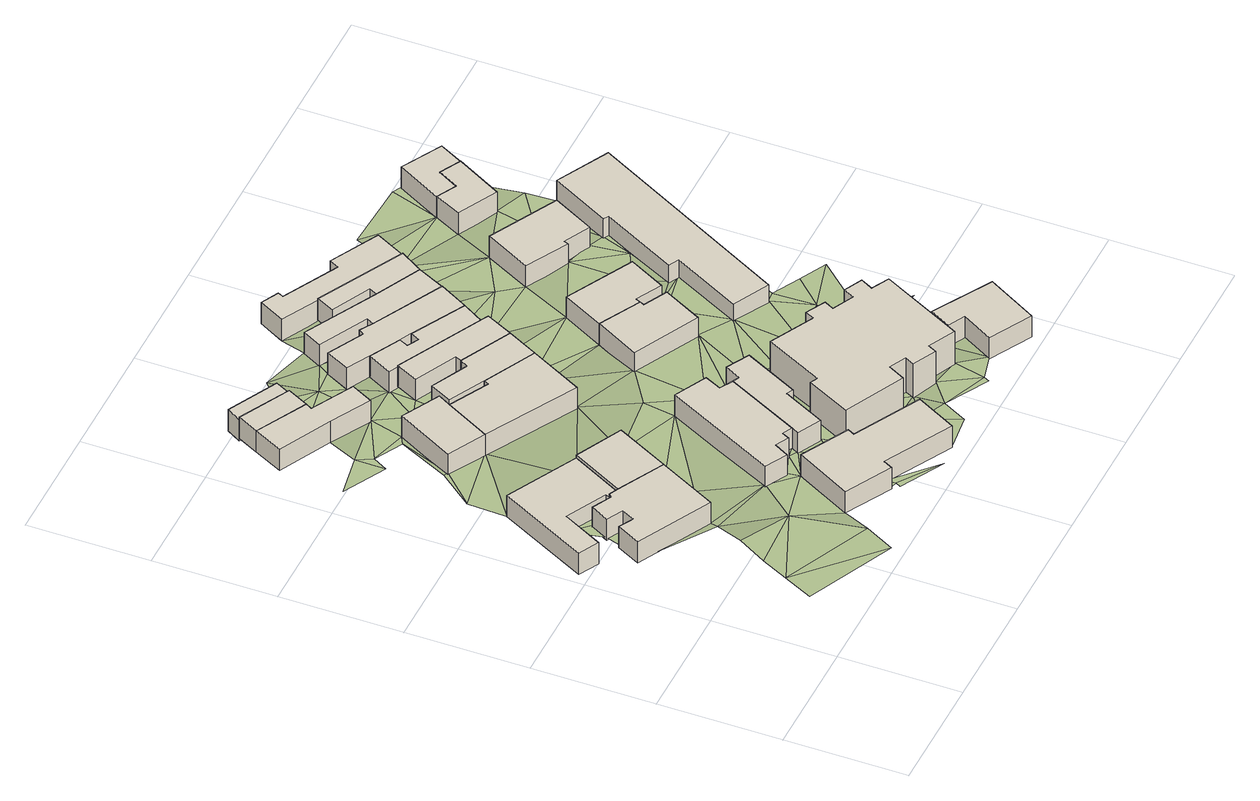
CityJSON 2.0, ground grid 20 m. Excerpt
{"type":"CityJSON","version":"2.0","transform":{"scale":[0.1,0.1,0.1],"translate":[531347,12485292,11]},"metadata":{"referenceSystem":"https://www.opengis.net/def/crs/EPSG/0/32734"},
"CityObjects":{
"building1":{"type":"Building","attributes":{"address":"56 Tennyson Street Salt River Cape Town","building":"house","building:levels":1,"building_height":4.1,"plus_code":"4FRW3F97+HQJ","ground_height":11.59,"roof_height":15.69},"geometry":[{"type":"Solid","lod":"1","boundaries":[[[[0,1,2,3]],[[1,4,5,2]],[[4,6,7,5]],[[6,8,9,7]],[[8,10,11,9]],[[10,12,13,11]],[[12,14,15,13]],[[14,0,3,15]],[[3,2,5,7,9,11,13,15]],[[14,12,10,8,6,4,1,0]]]]}]},
"building2":{"type":"Building","attributes":{"address":"Kingsley Road Salt River Cape Town","building":"house","building:levels":1,"building_height":4.1,"plus_code":"4FRW3F97+GQV","ground_height":12.04,"roof_height":16.14},"geometry":[{"type":"Solid","lod":"1","boundaries":[[[[16,17,18,19]],[[17,20,21,18]],[[20,22,23,21]],[[22,24,25,23]],[[24,26,27,25]],[[26,28,29,27]],[[28,30,31,29]],[[30,32,33,31]],[[32,34,35,33]],[[34,36,37,35]],[[36,16,19,37]],[[19,18,21,23,25,27,29,31,33,35,37]],[[36,34,32,30,28,26,24,22,20,17,16]]]]}]},
"building3":{"type":"Building","attributes":{"address":"30 Kingsley Road Salt River Cape Town","building":"house","building:levels":1,"building_height":4.1,"plus_code":"4FRW3F97+HRC","ground_height":12.04,"roof_height":16.14},"geometry":[{"type":"Solid","lod":"1","boundaries":[[[[38,17,18,39]],[[17,16,19,18]],[[16,40,41,19]],[[40,38,39,41]],[[39,18,19,41]],[[40,16,17,38]]]]}]},
"building4":{"type":"Building","attributes":{"address":"23 Goldsmith Road Salt River Cape Town","building":"house","building:levels":1,"building_height":4.1,"plus_code":"4FRW3F97+PQP","ground_height":10.74,"roof_height":14.84},"geometry":[{"type":"Solid","lod":"1","boundaries":[[[[42,43,44,45]],[[43,46,47,44]],[[46,48,49,47]],[[48,50,51,49]],[[50,52,53,51]],[[52,54,55,53]],[[54,42,45,55]],[[45,44,47,49,51,53,55]],[[54,52,50,48,46,43,42]]]]}]},
"building5":{"type":"Building","attributes":{"address":"Tennyson Street","building":"house","building:levels":1,"building_height":4.1,"plus_code":"4FRW3F97+MQ9","ground_height":11.11,"roof_height":15.21},"geometry":[{"type":"Solid","lod":"1","boundaries":[[[[56,57,58,59]],[[57,60,61,58]],[[60,62,63,61]],[[62,64,65,63]],[[64,56,59,65]],[[59,58,61,63,65]],[[64,62,60,57,56]]]]}]},
"building6":{"type":"Building","attributes":{"address":"Goldsmith Road Salt River Cape Town","building":"house","building:levels":1,"building_height":4.1,"plus_code":"4FRW3F97+QQ3","ground_height":10.74,"roof_height":14.84},"geometry":[{"type":"Solid","lod":"1","boundaries":[[[[66,42,45,67]],[[42,54,55,45]],[[54,68,69,55]],[[68,66,67,69]],[[67,45,55,69]],[[68,54,42,66]]]]}]},
"building7":{"type":"Building","attributes":{"address":"19 Kingsley Road Salt River Cape Town","building":"house","building:levels":1,"building_height":4.1,"plus_code":"4FRW3F97+FV2","ground_height":12.57,"roof_height":16.67},"geometry":[{"type":"Solid","lod":"1","boundaries":[[[[70,71,72,73]],[[71,74,75,72]],[[74,76,77,75]],[[76,78,79,77]],[[78,80,81,79]],[[80,82,83,81]],[[82,84,85,83]],[[84,70,73,85]],[[73,72,75,77,79,81,83,85]],[[84,82,80,78,76,74,71,70]]]]}]},
"building8":{"type":"Building","attributes":{"address":"Goldsmith Road Salt River Cape Town","building":"house","building:levels":1,"building_height":4.1,"plus_code":"4FRW3F97+QQ8","ground_height":10.3,"roof_height":14.4},"geometry":[{"type":"Solid","lod":"1","boundaries":[[[[86,87,88,89]],[[87,90,91,88]],[[90,92,93,91]],[[92,86,89,93]],[[89,88,91,93]],[[92,90,87,86]]]]}]},
"building9":{"type":"Building","attributes":{"address":"Salt River Cape Town","building":"house","building:levels":1,"building_height":4.1,"plus_code":"4FRW3F97+GVF","ground_height":12.04,"roof_height":16.14},"geometry":[{"type":"Solid","lod":"1","boundaries":[[[[94,95,96,97]],[[95,98,99,96]],[[98,100,101,99]],[[100,102,103,101]],[[102,104,105,103]],[[104,106,107,105]],[[106,108,109,107]],[[108,110,111,109]],[[110,112,113,111]],[[112,94,97,113]],[[97,96,99,101,103,105,107,109,111,113]],[[112,110,108,106,104,102,100,98,95,94]]]]}]},
"building10":{"type":"Building","attributes":{"address":"28 Kingsley Road Salt River Cape Town","building":"house","building:levels":1,"building_height":4.1,"plus_code":"4FRW3F97+JRQ","ground_height":11.11,"roof_height":15.21},"geometry":[{"type":"Solid","lod":"1","boundaries":[[[[114,115,116,117]],[[115,118,119,116]],[[118,57,58,119]],[[57,56,59,58]],[[56,120,121,59]],[[120,114,117,121]],[[117,116,119,58,59,121]],[[120,56,57,118,115,114]]]]}]},
"building11":{"type":"Building","attributes":{"address":"Salt River Cape Town","building":"house","building:levels":1,"building_height":4.1,"plus_code":"4FRW3F97+GWC","ground_height":12.04,"roof_height":16.14},"geometry":[{"type":"Solid","lod":"1","boundaries":[[[[94,112,113,97]],[[112,122,123,113]],[[122,124,125,123]],[[124,126,127,125]],[[126,128,129,127]],[[128,130,131,129]],[[130,132,133,131]],[[132,134,135,133]],[[134,94,97,135]],[[97,113,123,125,127,129,131,133,135]],[[134,132,130,128,126,124,122,112,94]]]]}]},
"building12":{"type":"Building","attributes":{"address":"26 Kingsley Road Salt River Cape Town","building":"house","building:levels":1,"building_height":4.1,"plus_code":"4FRW3F97+MV6","ground_height":11.11,"roof_height":15.21},"geometry":[{"type":"Solid","lod":"1","boundaries":[[[[114,136,137,117]],[[136,138,139,137]],[[138,140,141,139]],[[140,142,143,141]],[[142,144,145,143]],[[144,115,116,145]],[[115,114,117,116]],[[117,137,139,141,143,145,116]],[[115,144,142,140,138,136,114]]]]}]},
"building13":{"type":"Building","attributes":{"address":"24 Kingsley Road Salt River Cape Town","building":"house","building:levels":1,"building_height":4.1,"plus_code":"4FRW3F97+MVM","ground_height":11.11,"roof_height":15.21},"geometry":[{"type":"Solid","lod":"1","boundaries":[[[[136,146,147,137]],[[146,148,149,147]],[[148,150,151,149]],[[150,152,153,151]],[[152,154,155,153]],[[154,138,139,155]],[[138,136,137,139]],[[137,147,149,151,153,155,139]],[[138,154,152,150,148,146,136]]]]}]},
"building14":{"type":"Building","attributes":{"address":"22 Kingsley Road Salt River Cape Town","building":"house","building:levels":1,"building_height":4.1,"plus_code":"4FRW3F97+PV3","ground_height":10.74,"roof_height":14.84},"geometry":[{"type":"Solid","lod":"1","boundaries":[[[[156,157,158,159]],[[157,160,161,158]],[[160,162,163,161]],[[162,164,165,163]],[[164,166,167,165]],[[166,168,169,167]],[[168,170,171,169]],[[170,172,173,171]],[[172,156,159,173]],[[159,158,161,163,165,167,169,171,173]],[[172,170,168,166,164,162,160,157,156]]]]}]},
"building15":{"type":"Building","attributes":{"address":"20 Kingsley Road Salt River Cape Town","building":"house","building:levels":1,"building_height":4.1,"plus_code":"4FRW3F97+PVG","ground_height":10.74,"roof_height":14.84},"geometry":[{"type":"Solid","lod":"1","boundaries":[[[[157,174,175,158]],[[174,176,177,175]],[[176,178,179,177]],[[178,180,181,179]],[[180,182,183,181]],[[182,184,185,183]],[[184,168,169,185]],[[168,166,167,169]],[[166,160,161,167]],[[160,157,158,161]],[[158,175,177,179,181,183,185,169,167,161]],[[160,166,168,184,182,180,178,176,174,157]]]]}]},
"building16":{"type":"Building","attributes":{"address":"Tennyson Street Masjied 68 Tennyson Street Salt River Cape Town","building":"church","building:levels":2,"amenity":"place_of_worship","building_height":6.9,"plus_code":"4FRW3F97+FWQ","ground_height":11.84,"roof_height":18.74},"geometry":[{"type":"Solid","lod":"1","boundaries":[[[[186,187,188,189]],[[187,190,191,188]],[[190,192,193,191]],[[192,194,195,193]],[[194,196,197,195]],[[196,198,199,197]],[[198,200,201,199]],[[200,202,203,201]],[[202,204,205,203]],[[204,206,207,205]],[[206,208,209,207]],[[208,210,211,209]],[[210,212,213,211]],[[212,214,215,213]],[[214,216,217,215]],[[216,218,219,217]],[[218,220,221,219]],[[220,222,223,221]],[[222,224,225,223]],[[224,186,189,225]],[[189,188,191,193,195,197,199,201,203,205,207,209,211,213,215,217,219,221,223,225]],[[224,222,220,218,216,214,212,210,208,206,204,202,200,198,196,194,192,190,187,186]]]]}]},
"building17":{"type":"Building","attributes":{"address":"18 Kingsley Road Salt River Cape Town","building":"house","building:levels":1,"building_height":4.1,"plus_code":"4FRW3F97+PVP","ground_height":10.62,"roof_height":14.72},"geometry":[{"type":"Solid","lod":"1","boundaries":[[[[226,227,228,229]],[[227,230,231,228]],[[230,232,233,231]],[[232,234,235,233]],[[234,236,237,235]],[[236,238,239,237]],[[238,226,229,239]],[[229,228,231,233,235,237,239]],[[238,236,234,232,230,227,226]]]]}]},
"building18":{"type":"Building","attributes":{"address":"15 Kingsley Road Salt River Cape Town","building":"house","building:levels":1,"building_height":4.1,"plus_code":"4FRW3F97+HWW","ground_height":11.32,"roof_height":15.42},"geometry":[{"type":"Solid","lod":"1","boundaries":[[[[240,241,242,243]],[[241,244,245,242]],[[244,246,247,245]],[[246,248,249,247]],[[248,250,251,249]],[[250,240,243,251]],[[243,242,245,247,249,251]],[[250,248,246,244,241,240]]]]}]},
"building19":{"type":"Building","attributes":{"address":"16 Kingsley Road Salt River Cape Town","building":"house","building:levels":1,"building_height":4.1,"plus_code":"4FRW3F97+QW2","ground_height":10.62,"roof_height":14.72},"geometry":[{"type":"Solid","lod":"1","boundaries":[[[[227,252,253,228]],[[252,254,255,253]],[[254,256,257,255]],[[256,258,259,257]],[[258,230,231,259]],[[230,227,228,231]],[[228,253,255,257,259,231]],[[230,258,256,254,252,227]]]]}]},
"building20":{"type":"Building","attributes":{"address":"14 Kingsley Road Salt River Cape Town","building":"house","building:levels":1,"building_height":4.1,"plus_code":"4FRW3F97+QW6","ground_height":10.35,"roof_height":14.45},"geometry":[{"type":"Solid","lod":"1","boundaries":[[[[260,261,262,263]],[[261,264,265,262]],[[264,266,267,265]],[[266,268,269,267]],[[268,270,271,269]],[[270,272,273,271]],[[272,274,275,273]],[[274,276,277,275]],[[276,260,263,277]],[[263,262,265,267,269,271,273,275,277]],[[276,274,272,270,268,266,264,261,260]]]]}]},
"building21":{"type":"Building","attributes":{"address":"13 Kingsley Road Salt River Cape Town","building":"house","building:levels":1,"building_height":4.1,"plus_code":"4FRW3F97+JXC","ground_height":11.32,"roof_height":15.42},"geometry":[{"type":"Solid","lod":"1","boundaries":[[[[241,240,278,279]],[[240,280,281,278]],[[280,282,283,281]],[[282,284,285,283]],[[284,286,287,285]],[[286,241,279,287]],[[279,278,281,283,285,287]],[[286,284,282,280,240,241]]]]}]},
"building22":{"type":"Building","attributes":{"address":"12 Chatham Road Salt River Cape Town","building":"house","building:levels":1,"building_height":4.1,"plus_code":"4FRW3F98+C2M","ground_height":12.29,"roof_height":16.39},"geometry":[{"type":"Solid","lod":"1","boundaries":[[[[288,289,290,291]],[[289,292,293,290]],[[292,294,295,293]],[[294,296,297,295]],[[296,298,299,297]],[[298,288,291,299]],[[291,290,293,295,297,299]],[[298,296,294,292,289,288]]]]}]},
"building23":{"type":"Building","attributes":{"address":"9 Kingsley Road Salt River Cape Town","building":"house","building:levels":1,"building_height":4.1,"plus_code":"4FRW3F97+MXH","ground_height":10.92,"roof_height":15.02},"geometry":[{"type":"Solid","lod":"1","boundaries":[[[[300,301,302,303]],[[301,304,305,302]],[[304,306,307,305]],[[306,308,309,307]],[[308,310,311,309]],[[310,300,303,311]],[[303,302,305,307,309,311]],[[310,308,306,304,301,300]]]]}]},
"building24":{"type":"Building","attributes":{"address":"43 Tennyson Street Salt River Cape Town","building":"house","building:levels":1,"building_height":4.1,"plus_code":"4FRW3F98+J2G","ground_height":10.86,"roof_height":14.96},"geometry":[{"type":"Solid","lod":"1","boundaries":[[[[312,313,314,315]],[[313,316,317,314]],[[316,318,319,317]],[[318,320,321,319]],[[320,322,323,321]],[[322,324,325,323]],[[324,326,327,325]],[[326,312,315,327]],[[315,314,317,319,321,323,325,327]],[[326,324,322,320,318,316,313,312]]]]}]},
"building25":{"type":"Building","attributes":{"address":"7 Kingsley Road Salt River Cape Town","building":"house","building:levels":1,"building_height":4.1,"plus_code":"4FRW3F98+P2C","ground_height":10.5,"roof_height":14.6},"geometry":[{"type":"Solid","lod":"1","boundaries":[[[[328,329,330,331]],[[329,332,333,330]],[[332,334,335,333]],[[334,336,337,335]],[[336,338,339,337]],[[338,328,331,339]],[[331,330,333,335,337,339]],[[338,336,334,332,329,328]]]]}]},
"building26":{"type":"Building","attributes":{"address":"5 Kingsley Road Salt River Cape Town","building":"house","building:levels":1,"building_height":4.1,"plus_code":"4FRW3F98+Q23","ground_height":10.41,"roof_height":14.51},"geometry":[{"type":"Solid","lod":"1","boundaries":[[[[340,341,342,343]],[[341,344,345,342]],[[344,346,347,345]],[[346,348,349,347]],[[348,350,351,349]],[[350,340,343,351]],[[343,342,345,347,349,351]],[[350,348,346,344,341,340]]]]}]},
"terrain1":{"type":"TINRelief","geometry":[{"type":"CompositeSurface","lod":"1","boundaries":[[[352,353,354]],[[353,355,356]],[[357,358,359]],[[357,360,358]],[[353,352,361]],[[362,363,359]],[[364,36,365]],[[356,355,366]],[[361,355,353]],[[363,362,367]],[[362,368,369]],[[369,367,362]],[[366,355,364]],[[70,355,361]],[[370,36,364]],[[364,355,370]],[[371,372,1]],[[373,16,36]],[[374,372,375]],[[373,36,370]],[[84,355,70]],[[376,377,378]],[[371,1,38]],[[375,372,371]],[[370,355,84]],[[379,377,376]],[[375,380,374]],[[84,381,370]],[[382,383,384]],[[62,380,375]],[[385,377,379]],[[386,387,384]],[[100,16,373]],[[379,380,62]],[[387,382,384]],[[388,381,84]],[[100,373,370]],[[46,377,385]],[[381,388,389]],[[62,385,379]],[[388,84,390]],[[391,371,38]],[[390,84,392]],[[40,16,100]],[[84,82,392]],[[38,40,391]],[[393,394,388]],[[388,390,393]],[[385,62,395]],[[50,54,52]],[[396,390,392]],[[397,82,80]],[[82,397,392]],[[62,60,395]],[[392,397,396]],[[60,57,144]],[[68,54,398]],[[144,57,399]],[[398,54,50]],[[144,142,60]],[[60,142,395]],[[397,80,400]],[[385,395,401]],[[40,100,402]],[[40,402,391]],[[385,401,50]],[[403,68,398]],[[397,404,396]],[[152,395,142]],[[144,399,405]],[[401,395,152]],[[398,50,184]],[[396,404,126]],[[398,406,403]],[[50,401,184]],[[407,400,408]],[[409,397,400]],[[401,152,150]],[[142,154,152]],[[98,402,100]],[[126,404,128]],[[182,398,184]],[[142,140,138]],[[404,410,128]],[[184,401,168]],[[411,406,398]],[[138,154,142]],[[98,95,94]],[[400,407,412]],[[398,182,411]],[[402,413,391]],[[409,400,414]],[[94,132,98]],[[134,132,94]],[[415,391,416]],[[402,98,413]],[[417,128,410]],[[412,414,400]],[[416,391,413]],[[411,418,406]],[[414,419,409]],[[411,182,178]],[[417,130,128]],[[419,414,420]],[[182,180,178]],[[412,421,414]],[[422,423,424]],[[424,425,422]],[[132,426,98]],[[241,415,416]],[[427,411,178]],[[412,428,421]],[[241,416,413]],[[412,429,428]],[[98,426,413]],[[430,130,417]],[[426,132,130]],[[418,431,274]],[[427,178,176]],[[432,433,421]],[[417,434,430]],[[428,432,421]],[[286,435,415]],[[418,436,431]],[[274,431,437]],[[415,241,286]],[[430,438,130]],[[434,439,430]],[[440,432,428]],[[148,146,441]],[[286,146,435]],[[438,426,130]],[[438,430,439]],[[292,432,440]],[[442,431,436]],[[432,292,443]],[[441,146,444]],[[292,440,445]],[[198,196,194]],[[146,286,301]],[[426,438,446]],[[447,446,240]],[[198,448,439]],[[443,449,432]],[[450,441,444]],[[194,192,198]],[[443,292,289]],[[280,240,446]],[[439,451,438]],[[146,301,444]],[[452,280,446]],[[198,192,448]],[[448,451,439]],[[444,227,450]],[[289,453,443]],[[454,449,190]],[[448,192,190]],[[453,449,443]],[[455,446,438]],[[452,446,455]],[[456,301,286]],[[457,190,449]],[[448,458,451]],[[459,456,286]],[[300,227,444]],[[452,460,459]],[[453,457,449]],[[460,452,455]],[[301,300,444]],[[300,252,227]],[[458,448,461]],[[462,448,190]],[[252,463,464]],[[458,465,451]],[[252,300,463]],[[466,459,460]],[[462,461,448]],[[456,459,466]],[[463,300,329]],[[456,467,306]],[[463,328,464]],[[468,466,460]],[[456,466,467]],[[469,464,328]],[[329,328,463]],[[470,467,466]],[[468,470,466]],[[471,329,300]],[[310,472,300]],[[472,471,300]],[[310,467,470]],[[328,473,469]],[[310,470,474]],[[472,310,474]],[[471,472,475]],[[474,475,472]],[[473,328,476]],[[334,471,475]]]}]}
},
"vertices":[
[197,498,14],[81,558,14],[81,558,55],[197,498,55],[5,411,14],[5,411,55],[38,394,14],[38,394,55],[73,460,14],[73,460,55],[139,426,14],[139,426,55],[137,420,14],[137,420,55],[152,413,14],[152,413,55],
[229,373,19],[152,413,19],[152,413,60],[229,373,60],[137,420,19],[137,420,60],[133,415,19],[133,415,60],[101,431,19],[101,431,60],[85,401,19],[85,401,60],[111,387,19],[111,387,60],[101,366,19],[101,366,60],[77,379,19],[77,379,60],[57,340,19],[57,340,60],[179,277,19],[179,277,60],
[197,498,19],[197,498,60],[274,460,19],[274,460,60],
[76,953,6],[52,905,6],[52,905,47],[76,953,47],[138,862,6],[138,862,47],[203,826,6],[203,826,47],[222,862,6],[222,862,47],[153,899,6],[153,899,47],[159,909,6],[159,909,47],
[197,642,9],[237,716,9],[237,716,50],[197,642,50],[249,737,9],[249,737,50],[187,770,9],[187,770,50],[135,675,9],[135,675,50],
[94,987,6],[94,987,47],[177,944,6],[177,944,47],
[272,104,24],[348,63,24],[348,63,65],[272,104,65],[356,78,24],[356,78,65],[467,18,24],[467,18,65],[503,85,24],[503,85,65],[394,143,24],[394,143,65],[400,154,24],[400,154,65],[322,196,24],[322,196,65],
[108,1011,1],[94,987,1],[94,987,42],[108,1011,42],[177,944,1],[177,944,42],[190,969,1],[190,969,42],
[437,353,19],[416,365,19],[416,365,60],[437,353,60],[429,392,19],[429,392,60],[376,419,19],[376,419,60],[283,235,19],[283,235,60],[319,216,19],[319,216,60],[332,240,19],[332,240,60],[354,229,19],[354,229,60],[360,241,19],[360,241,60],[376,233,19],[376,233,60],
[391,647,9],[305,690,9],[305,690,50],[391,647,50],[301,682,9],[301,682,50],[345,560,9],[345,560,50],
[369,221,19],[369,221,60],[408,201,19],[408,201,60],[443,270,19],[443,270,60],[454,265,19],[454,265,60],[499,354,19],[499,354,60],[462,374,19],[462,374,60],[448,348,19],[448,348,60],
[417,697,9],[417,697,50],[333,739,9],[333,739,50],[325,726,9],[325,726,50],[265,756,9],[265,756,50],[246,720,9],[246,720,50],
[439,741,9],[439,741,50],[428,747,9],[428,747,50],[287,819,9],[287,819,50],[269,783,9],[269,783,50],[337,749,9],[337,749,50],
[428,747,6],[450,783,6],[450,783,47],[428,747,47],[362,830,6],[362,830,47],[355,815,6],[355,815,47],[336,825,6],[336,825,47],[343,840,6],[343,840,47],[293,866,6],[293,866,47],[272,826,6],[272,826,47],[287,819,6],[287,819,47],
[476,830,6],[476,830,47],[361,890,6],[361,890,47],[339,903,6],[339,903,47],[334,894,6],[334,894,47],[275,925,6],[275,925,47],[255,886,6],[255,886,47],
[707,222,17],[678,237,17],[678,237,86],[707,222,86],[689,257,17],[689,257,86],[659,272,17],[659,272,86],[650,254,17],[650,254,86],[615,271,17],[615,271,86],[623,287,17],[623,287,86],[591,304,17],[591,304,86],[584,289,17],[584,289,86],[512,326,17],[512,326,86],[464,231,17],[464,231,86],[452,237,17],[452,237,86],[415,165,17],[415,165,86],[514,116,17],[514,116,86],[529,144,17],[529,144,86],[556,130,17],[556,130,86],[549,115,17],[549,115,86],[587,96,17],[587,96,86],[594,110,17],[594,110,86],[638,88,17],[638,88,86],
[476,830,5],[498,875,5],[498,875,46],[476,830,46],[423,912,5],[423,912,46],[304,975,5],[304,975,46],[287,944,5],[287,944,46],[367,902,5],[367,902,46],[361,890,5],[361,890,46],
[552,549,12],[484,585,12],[484,585,53],[552,549,53],[445,513,12],[445,513,53],[553,458,12],[553,458,53],[587,522,12],[587,522,53],[548,542,12],[548,542,53],
[521,912,5],[521,912,46],[380,986,5],[380,986,46],[365,957,5],[365,957,46],[429,925,5],[429,925,46],
[521,912,2],[547,962,2],[547,962,43],[521,912,43],[467,1004,2],[467,1004,43],[459,988,2],[459,988,43],[368,1036,2],[368,1036,43],[372,1045,2],[372,1045,43],[343,1060,2],[343,1060,43],[320,1017,2],[320,1017,43],[380,986,2],[380,986,43],
[552,549,52],[484,585,52],[556,557,12],[556,557,52],[598,535,12],[598,535,52],[630,595,12],[630,595,52],[520,653,12],[520,653,52],
[786,92,21],[691,147,21],[691,147,62],[786,92,62],[672,113,21],[672,113,62],[699,98,21],[699,98,62],[670,47,21],[670,47,62],[739,9,21],[739,9,62],
[602,810,8],[563,735,8],[563,735,49],[602,810,49],[632,698,8],[632,698,49],[635,705,8],[635,705,49],[678,683,8],[678,683,49],[714,751,8],[714,751,49],
[755,769,7],[703,673,7],[703,673,48],[755,769,48],[712,668,7],[712,668,48],[647,545,7],[647,545,48],[664,536,7],[664,536,48],[605,425,7],[605,425,48],[665,394,7],[665,394,48],[841,724,7],[841,724,48],
[658,917,3],[636,874,3],[636,874,44],[658,917,44],[701,840,3],[701,840,44],[743,916,3],[743,916,44],[709,934,3],[709,934,44],[690,900,3],[690,900,44],
[658,917,2],[690,900,2],[690,900,43],[658,917,43],[709,934,2],[709,934,43],[743,916,2],[743,916,43],[764,955,2],[764,955,43],[698,991,2],[698,991,43],
[224,10,28],[102,125,28],[78,77,29],[234,177,24],[124,169,28],[77,379,25],[111,387,25],[85,401,25],[101,366,25],[250,59,28],[101,431,25],[73,460,25],[177,265,19],[57,340,25],[152,218,28],[139,426,25],[133,415,25],[137,420,25],[283,235,24],[197,642,12],[84,622,14],[234,327,19],[128,677,14],[135,675,14],[112,763,10],[112,812,10],[42,800,10],[125,787,10],[173,762,9],[319,216,24],[356,78,28],[348,63,28],[358,60,28],[203,826,9],[353,52,28],[425,13,28],[354,229,24],[332,240,24],[369,221,24],[345,560,12],[384,177,24],[376,233,24],[360,241,24],[234,772,9],[408,201,24],[415,165,24],[234,922,6],[301,682,12],[503,85,27],[272,826,9],[384,472,19],[190,969,6],[452,237,24],[305,690,12],[226,1001,2],[527,25,27],[467,18,27],[514,116,23],[464,231,23],[287,944,6],[548,65,27],[445,513,19],[549,115,23],[391,647,12],[384,622,12],[512,326,19],[304,975,6],[529,144,23],[556,130,23],[587,96,27],[362,830,9],[343,840,9],[336,825,9],[355,815,9],[553,458,19],[367,902,6],[626,36,25],[621,27,25],[535,327,19],[365,957,6],[638,88,25],[594,110,23],[584,289,19],[417,697,12],[423,912,6],[380,986,6],[605,425,19],[591,304,19],[670,47,25],[450,783,9],[429,925,6],[685,177,21],[535,772,8],[699,98,25],[587,522,19],[548,542,19],[685,327,17],[707,222,21],[476,830,8],[665,394,17],[598,535,19],[726,207,21],[678,237,21],[664,536,17],[632,698,14],[756,203,21],[682,396,17],[630,595,14],[647,545,17],[728,372,17],[772,349,17],[535,922,5],[547,962,5],[720,468,17],[685,622,14],[678,683,14],[712,668,14],[568,1004,2],[703,673,14],[701,840,8],[685,772,8],[684,998,3],[755,769,8],[753,819,8],[698,991,3]
]}
